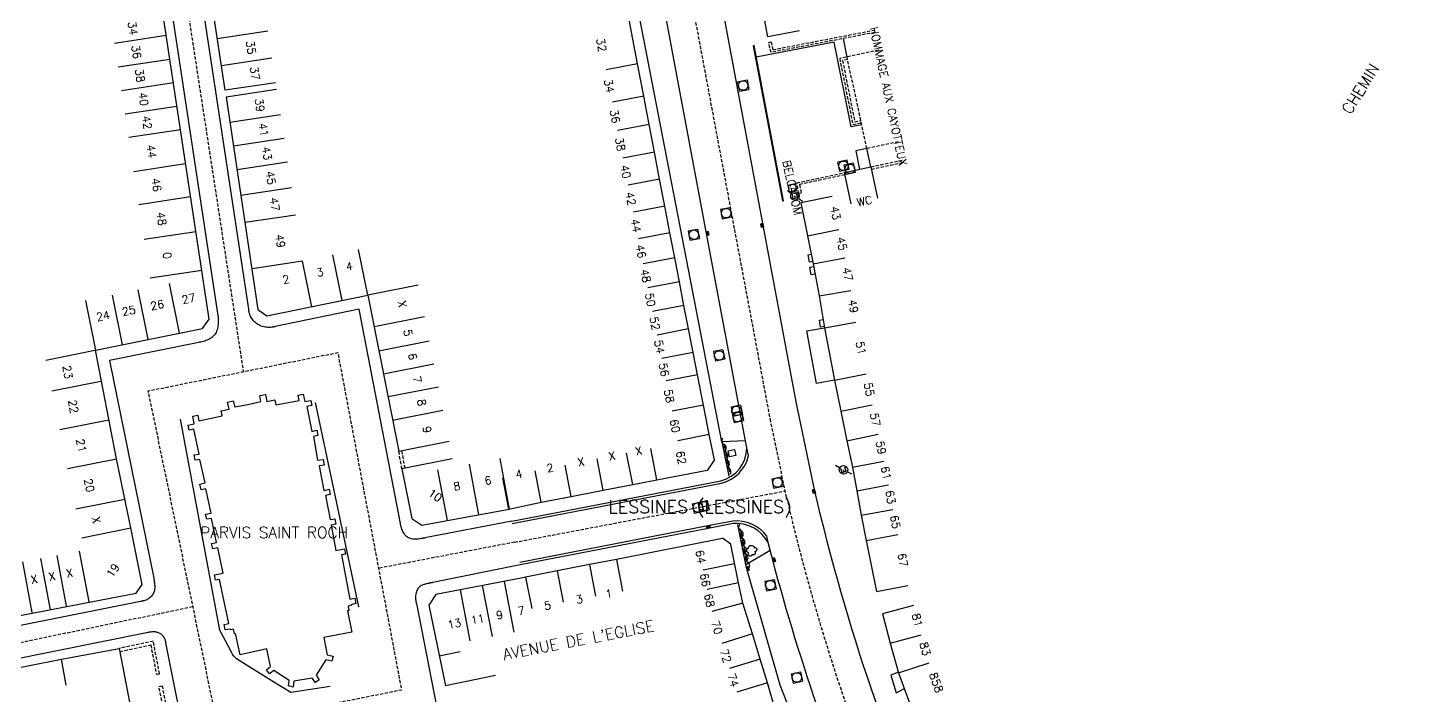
# Model space of a CAD drawing. Header units: millimetres. Extents: x 111999 to 113000, y 155000 to 156001.
# Drawn here: x 112644.9 to 112859.6, y 155345.6 to 155450 of the extents above; entities that cross this region are included whole.
import ezdxf
from ezdxf.enums import TextEntityAlignment as Align

# ---------------------------------------------------------------- set-up
doc = ezdxf.new("R2010")
doc.units = ezdxf.units.MM
doc.linetypes.add('DASHED', pattern=[0.75, 0.5, -0.25])
doc.layers.get('0').update_dxf_attribs({"linetype": 'CONTINUOUS'})
for name, color, linetype in [('W0001', 6, 'DASHED'), ('W0008', 7, 'CONTINUOUS'), ('W0100', 7, 'CONTINUOUS'), ('W0105', 7, 'CONTINUOUS'), ('W0112', 1, 'DASHED'), ('W0300', 7, 'CONTINUOUS'), ('W0310', 3, 'CONTINUOUS'), ('W0334', 7, 'CONTINUOUS'), ('W0400', 7, 'CONTINUOUS'), ('W0420', 7, 'CONTINUOUS'), ('W0471', 7, 'CONTINUOUS'), ('W0980', 7, 'CONTINUOUS'), ('W0984', 7, 'CONTINUOUS'), ('W0989', 7, 'CONTINUOUS'), ('W0991', 7, 'CONTINUOUS'), ('W1102', 7, 'CONTINUOUS')]:
    doc.layers.add(name, color=color, linetype=linetype)
doc.styles.get("Standard").update_dxf_attribs({"font": 'romans.shx', "width": 0.85})

# ---------------------------------------------------------------- blocks, each defined once
blk = doc.blocks.new('t310o')
at = {"color": 0, "linetype": 'Continuous'}
for centre, start, end in [((-0.5, 0.38), 216.8699, 323.1304), ((0.5, -0.37), 36.8699, 143.1303)]:
    blk.add_arc(centre, 0.625, start, end, dxfattribs=at)
blk = doc.blocks.new('T420')
for p, q in [((0.75, 0.75), (-0.75, 0.75)), ((-0.75, 0.75), (-0.75, -0.75)), ((0.75, 0.75), (0.75, -0.75)), ((0.75, -0.75), (-0.75, -0.75))]:
    blk.add_line(p, q)
blk.add_ellipse((0, 0), major_axis=(-0.53, 0.53), ratio=1, start_param=3.926991, end_param=10.210176)
blk = doc.blocks.new('T400')
for p, q in [((-0.15, 0.3), (0.15, 0.3)), ((-0.15, -0.25), (-0.15, 0.3)), ((-0.15, 0.15), (0.15, 0.15)), ((-0.15, 0), (0.15, 0)), ((0.15, 0.3), (0.15, -0.25)), ((-0.15, -0.15), (0.15, -0.15)), ((-0.15, -0.25), (-0.15, -0.3)), ((-0.15, -0.3), (0.15, -0.3)), ((0.15, -0.3), (0.15, -0.25))]:
    blk.add_line(p, q)
blk = doc.blocks.new('T471')
for p, q in [((-0.333334, 0.333334), (-0.333334, -0.333334)), ((-0.333334, 0.333334), (0.333334, 0.333334)), ((-0.333334, 0), (0, 0)), ((0.500001, 0.500001), (1.000002, 1.000002)), ((-0.500001, -0.500001), (-1.000002, -1.000002)), ((-0.333334, -0.333334), (0.333334, -0.333334))]:
    blk.add_line(p, q)
blk.add_ellipse((0, 0), major_axis=(0.471405, 0.471405), ratio=1, start_param=5.4977871438, end_param=11.780972451)
blk = doc.blocks.new('T300')
for p, q in [((-0.8, 0.51), (-0.86, 0.34)), ((-0.86, 0.34), (-0.86, 0.17)), ((-0.86, 0.17), (-0.74, 0.06)), ((-0.69, 0.63), (-0.8, 0.51)), ((-0.8, -0.06), (-0.74, 0.06)), ((-0.74, 0.06), (-0.69, 0.11)), ((-0.57, 0.69), (-0.69, 0.63)), ((-0.46, 0.69), (-0.57, 0.69)), ((-0.29, 0.63), (-0.46, 0.69)), ((-0.29, 0.63), (-0.17, 0.74)), ((-0.23, 0.57), (-0.29, 0.63)), ((-0.17, 0.74), (-0.06, 0.8)), ((-0.06, 0.8), (0.06, 0.8)), ((0.06, 0.8), (0.23, 0.74)), ((0.23, 0.74), (0.34, 0.63)), ((0.34, 0.63), (0.4, 0.51)), ((0.46, 0.46), (0.34, 0.46)), ((0.4, 0.51), (0.4, 0.46)), ((0.57, 0.4), (0.46, 0.46)), ((0.57, 0.4), (0.69, 0.29)), ((0.69, 0.29), (0.74, 0.17)), ((0.74, 0.06), (0.69, -0.17)), ((0.74, 0.17), (0.74, 0.06)), ((-0.8, -0.17), (-0.8, -0.06)), ((-0.8, -0.23), (-0.8, -0.17)), ((-0.74, -0.34), (-0.8, -0.23)), ((-0.69, -0.4), (-0.74, -0.34)), ((-0.51, -0.46), (-0.69, -0.4)), ((-0.4, -0.46), (-0.51, -0.46)), ((-0.4, -0.46), (-0.34, -0.46)), ((-0.34, -0.46), (-0.34, -0.4)), ((-0.34, -0.51), (-0.34, -0.46)), ((-0.29, -0.63), (-0.34, -0.51)), ((-0.17, -0.74), (-0.29, -0.63)), ((-0.06, -0.8), (-0.17, -0.74)), ((0.06, -0.8), (-0.06, -0.8)), ((0.17, -0.74), (0.06, -0.8)), ((0.23, -0.69), (0.17, -0.74)), ((0.29, -0.46), (0.23, -0.46)), ((0.29, -0.63), (0.23, -0.69)), ((0.46, -0.4), (0.29, -0.46)), ((0.34, -0.51), (0.29, -0.63)), ((0.34, -0.51), (0.34, -0.46)), ((0.57, -0.34), (0.46, -0.4)), ((0.63, -0.29), (0.57, -0.34)), ((0.69, -0.17), (0.63, -0.29))]:
    blk.add_line(p, q)

msp = doc.modelspace()

# ---------------------------------------------------------------- linework, layer by layer
at = {"layer": 'W0001', "flags": 128}
for points in [[(112661.62, 155519.63), (112660.99, 155517.47), (112660.77, 155514.66), (112660.92, 155511.57), (112678.64, 155396.28)], [(112694.52, 155329.19), (112689.64, 155343.74), (112674.68, 155340.72), (112663.81, 155393.24), (112693.4, 155399.23), (112703.25, 155347.09), (112703.34, 155346.47), (112689.73, 155343.76)], [(112721.02, 155369.59), (112763.3, 155377.61)], [(112721.02, 155369.59), (112699.7, 155365.5)], [(112613.15, 155340.09), (112621.28, 155349.24), (112670.77, 155359.54)]]:
    msp.add_lwpolyline(points, dxfattribs=at)
at = {"layer": 'W0001'}
msp.add_lwpolyline([(112897.8, 155000), (112896.98, 155001.73), (112890.81, 155016.29), (112881.32, 155043.43), (112871.98, 155073.59), (112869.22, 155082.51), (112860.62, 155110.03), (112849.25, 155146.83), (112838.23, 155181.92, 0.01307), (112823.55, 155223.68, 0.011578), (112810.95, 155254.98), (112802.55, 155274.44), (112793.53, 155294.56), (112784.67, 155314.52, -0.050443), (112763.51, 155376.6), (112761.04, 155388.47), (112755.38, 155418.64), (112747.41, 155461.28), (112740.5, 155498.46)], format="xyb", dxfattribs=at)
at = {"layer": 'W0008'}
for points in [[(112679.5, 155405.99), (112663.48, 155511.86)], [(112658.62, 155510.85), (112674.69, 155405.01)], [(112674.69, 155405.01), (112674.69, 155404.97), (112674.69, 155404.93), (112674.7, 155404.9), (112674.7, 155404.86), (112674.7, 155404.82), (112674.7, 155404.79), (112674.7, 155404.75), (112674.71, 155404.71), (112674.71, 155404.68), (112674.71, 155404.64), (112674.71, 155404.6), (112674.71, 155404.56), (112674.72, 155404.34), (112674.72, 155404.12), (112674.72, 155403.89), (112674.7, 155403.67), (112674.68, 155403.44), (112674.65, 155403.22), (112674.6, 155403), (112674.55, 155402.79), (112674.48, 155402.58), (112674.39, 155402.39), (112674.29, 155402.2), (112674.17, 155402.02), (112674.04, 155401.87), (112673.9, 155401.73), (112673.74, 155401.59), (112673.58, 155401.47), (112673.4, 155401.36), (112673.21, 155401.26), (112673.02, 155401.17), (112672.82, 155401.09), (112672.62, 155401.02), (112672.42, 155400.96), (112672.21, 155400.91), (112672.01, 155400.87), (112671.98, 155400.86), (112671.95, 155400.86), (112671.93, 155400.85), (112671.9, 155400.85), (112671.87, 155400.84), (112671.84, 155400.84), (112671.82, 155400.83), (112671.79, 155400.83), (112671.76, 155400.83), (112671.74, 155400.82), (112671.71, 155400.82), (112671.68, 155400.81)], [(112683.65, 155403.29), (112683.63, 155403.28), (112683.6, 155403.27), (112683.57, 155403.27), (112683.55, 155403.26), (112683.52, 155403.26), (112683.49, 155403.25), (112683.47, 155403.25), (112683.44, 155403.24), (112683.42, 155403.23), (112683.39, 155403.23), (112683.36, 155403.22), (112683.34, 155403.22), (112683.13, 155403.19), (112682.92, 155403.17), (112682.7, 155403.16), (112682.49, 155403.17), (112682.28, 155403.18), (112682.07, 155403.21), (112681.86, 155403.25), (112681.65, 155403.31), (112681.45, 155403.38), (112681.25, 155403.46), (112681.06, 155403.55), (112680.88, 155403.66), (112680.71, 155403.78), (112680.55, 155403.91), (112680.4, 155404.05), (112680.26, 155404.2), (112680.13, 155404.35), (112680.01, 155404.52), (112679.9, 155404.69), (112679.8, 155404.87), (112679.72, 155405.06), (112679.65, 155405.25), (112679.59, 155405.44), (112679.55, 155405.63), (112679.54, 155405.66), (112679.54, 155405.69), (112679.53, 155405.72), (112679.53, 155405.75), (112679.52, 155405.78), (112679.52, 155405.81), (112679.52, 155405.84), (112679.51, 155405.87), (112679.51, 155405.9), (112679.5, 155405.93), (112679.5, 155405.96), (112679.5, 155405.99)], [(112703.2, 155372.52), (112696.74, 155406), (112683.65, 155403.29)], [(112671.68, 155400.81), (112657.75, 155398), (112664.65, 155363.96)], [(112689.88, 155391.44), (112696.67, 155359.48)], [(112707, 155370.26), (112706.97, 155370.25), (112706.95, 155370.25), (112706.92, 155370.24), (112706.9, 155370.24), (112706.87, 155370.23), (112706.84, 155370.22), (112706.82, 155370.22), (112706.79, 155370.21), (112706.76, 155370.21), (112706.74, 155370.2), (112706.71, 155370.2), (112706.68, 155370.19), (112706.49, 155370.16), (112706.3, 155370.13), (112706.1, 155370.1), (112705.91, 155370.08), (112705.71, 155370.06), (112705.51, 155370.06), (112705.32, 155370.06), (112705.13, 155370.08), (112704.95, 155370.1), (112704.77, 155370.15), (112704.6, 155370.21), (112704.43, 155370.29), (112704.28, 155370.38), (112704.14, 155370.5), (112704.01, 155370.63), (112703.89, 155370.77), (112703.77, 155370.93), (112703.67, 155371.1), (112703.58, 155371.27), (112703.5, 155371.45), (112703.42, 155371.64), (112703.36, 155371.83), (112703.3, 155372.01), (112703.26, 155372.2), (112703.25, 155372.23), (112703.25, 155372.25), (112703.24, 155372.28), (112703.24, 155372.31), (112703.23, 155372.33), (112703.23, 155372.36), (112703.22, 155372.39), (112703.22, 155372.41), (112703.21, 155372.44), (112703.21, 155372.47), (112703.2, 155372.49), (112703.2, 155372.52)], [(112720.58, 155372.89), (112707, 155370.26)], [(112721.91, 155366.04), (112708.28, 155363.3)], [(112664.65, 155363.96), (112664.66, 155363.95), (112664.66, 155363.94), (112664.66, 155363.92), (112664.66, 155363.91), (112664.67, 155363.9), (112664.67, 155363.88), (112664.67, 155363.87), (112664.67, 155363.85), (112664.68, 155363.84), (112664.68, 155363.83), (112664.68, 155363.81), (112664.69, 155363.8), (112664.72, 155363.61), (112664.75, 155363.42), (112664.78, 155363.23), (112664.8, 155363.04), (112664.82, 155362.84), (112664.82, 155362.65), (112664.82, 155362.46), (112664.8, 155362.27), (112664.77, 155362.08), (112664.73, 155361.9), (112664.67, 155361.73), (112664.59, 155361.56), (112664.51, 155361.43), (112664.42, 155361.3), (112664.33, 155361.18), (112664.22, 155361.07), (112664.1, 155360.96), (112663.97, 155360.86), (112663.84, 155360.77), (112663.71, 155360.68), (112663.56, 155360.61), (112663.42, 155360.54), (112663.27, 155360.49), (112663.12, 155360.44), (112663.08, 155360.43), (112663.03, 155360.41), (112662.99, 155360.4), (112662.94, 155360.39), (112662.89, 155360.38), (112662.85, 155360.37), (112662.8, 155360.37), (112662.76, 155360.36), (112662.71, 155360.35), (112662.67, 155360.34), (112662.62, 155360.34), (112662.58, 155360.33)], [(112708.28, 155363.3), (112708.22, 155363.29), (112708.16, 155363.27), (112708.11, 155363.26), (112708.05, 155363.25), (112707.99, 155363.24), (112707.93, 155363.23), (112707.88, 155363.22), (112707.82, 155363.21), (112707.76, 155363.19), (112707.7, 155363.18), (112707.64, 155363.17), (112707.59, 155363.16), (112707.46, 155363.13), (112707.33, 155363.11), (112707.2, 155363.08), (112707.08, 155363.05), (112706.95, 155363.01), (112706.83, 155362.98), (112706.71, 155362.93), (112706.59, 155362.89), (112706.48, 155362.83), (112706.37, 155362.77), (112706.27, 155362.71), (112706.17, 155362.63), (112706.05, 155362.51), (112705.93, 155362.36), (112705.84, 155362.21), (112705.76, 155362.04), (112705.69, 155361.86), (112705.64, 155361.67), (112705.6, 155361.48), (112705.57, 155361.29), (112705.56, 155361.09), (112705.55, 155360.89), (112705.56, 155360.7), (112705.58, 155360.51), (112705.59, 155360.46), (112705.59, 155360.42), (112705.6, 155360.38), (112705.61, 155360.34), (112705.62, 155360.3), (112705.62, 155360.26), (112705.63, 155360.22), (112705.64, 155360.18), (112705.65, 155360.15), (112705.66, 155360.11), (112705.67, 155360.07), (112705.68, 155360.03)], [(112662.58, 155360.33), (112640.73, 155355.95)], [(112705.68, 155360.03), (112708.84, 155343.97), (112696.77, 155341.52)], [(112663.78, 155355.49), (112634.78, 155349.66)], [(112666.57, 155353.85), (112666.57, 155353.87), (112666.56, 155353.9), (112666.56, 155353.93), (112666.55, 155353.95), (112666.55, 155353.98), (112666.54, 155354.01), (112666.54, 155354.04), (112666.53, 155354.06), (112666.53, 155354.09), (112666.52, 155354.12), (112666.51, 155354.14), (112666.51, 155354.17), (112666.47, 155354.3), (112666.42, 155354.42), (112666.36, 155354.54), (112666.3, 155354.66), (112666.22, 155354.78), (112666.14, 155354.89), (112666.05, 155354.99), (112665.96, 155355.09), (112665.86, 155355.18), (112665.75, 155355.26), (112665.64, 155355.34), (112665.52, 155355.4), (112665.4, 155355.45), (112665.27, 155355.5), (112665.14, 155355.53), (112665.01, 155355.56), (112664.88, 155355.57), (112664.74, 155355.58), (112664.61, 155355.59), (112664.47, 155355.58), (112664.34, 155355.57), (112664.2, 155355.56), (112664.07, 155355.54), (112663.93, 155355.52), (112663.92, 155355.52), (112663.91, 155355.51), (112663.9, 155355.51), (112663.88, 155355.51), (112663.87, 155355.5), (112663.86, 155355.5), (112663.84, 155355.5), (112663.83, 155355.5), (112663.82, 155355.49), (112663.8, 155355.49), (112663.79, 155355.49), (112663.78, 155355.49)], [(112685.72, 155339.31), (112670.1, 155336.23), (112666.57, 155353.85)]]:
    msp.add_lwpolyline(points, dxfattribs=at)
for points in [[(112720.58, 155372.89), (112753.26, 155379.21, 0.340387), (112757.31, 155384.33), (112757.09, 155385.43), (112751.01, 155417.82), (112743.04, 155460.47), (112735.7, 155499.96)], [(112902.39, 155000), (112900.77, 155003.43), (112894.69, 155017.79), (112885.27, 155044.73), (112885.27, 155044.73), (112875.95, 155074.82), (112873.18, 155083.74), (112864.59, 155111.26), (112853.22, 155148.07), (112842.19, 155183.16, 0.026768), (112815.11, 155256.77), (112806.7, 155276.27), (112797.67, 155296.4), (112788.8, 155316.39, -0.050424), (112767.94, 155377.57), (112765.03, 155391.54), (112759.86, 155419.14), (112751.96, 155461.6), (112744.93, 155499.26)], [(112692.23, 155347.03), (112686.07, 155346.1), (112683.41, 155347.74), (112677.61, 155351.38, -0.110807), (112676.79, 155352.39), (112675.01, 155355.84), (112668.86, 155388.83)], [(112787.04, 155259.62), (112789.25, 155259.52), (112796.14, 155259.31, 0.355299), (112801.1, 155266.74), (112799.43, 155270.58), (112789.65, 155292.38), (112783.49, 155306.23), (112777.3, 155320.44, -0.036762), (112760.94, 155368.37), (112760.63, 155369.53, 0.300404), (112755.15, 155372.5), (112751.29, 155371.76), (112721.91, 155366.04)]]:
    msp.add_lwpolyline(points, format="xyb", dxfattribs=at)
at = {"layer": 'W0100'}
for points in [[(112643.6, 155373.44), (112635.7, 155371.95), (112638.11, 155359.14), (112640.48, 155357.53), (112661.9, 155361.63), (112662.87, 155363.01), (112661.07, 155371.82), (112658.85, 155382.64), (112655.54, 155399.61), (112672.26, 155402.98), (112673.33, 155404.43), (112656.11, 155518.07), (112669.33, 155538.88)], [(112675.81, 155440.21), (112665.36, 155509.22), (112665.38, 155517.57), (112673.4, 155517.58)], [(112765.51, 155449.49), (112760.6, 155448.57), (112759.77, 155452.99), (112758.95, 155457.27), (112758.1, 155461.67), (112763.01, 155462.61)], [(112720.15, 155374.76), (112725.19, 155375.83), (112729.86, 155376.74), (112734.86, 155377.71), (112739.48, 155378.59), (112743.25, 155379.33), (112751.12, 155380.83), (112751.17, 155380.79), (112752.28, 155382.4), (112752.23, 155382.45), (112751.44, 155386.41), (112750.54, 155391.02), (112749.61, 155395.75), (112748.93, 155399.26), (112748.21, 155402.93), (112747.48, 155406.59), (112746.77, 155410.28), (112746.04, 155414.04), (112745.29, 155417.95), (112744.49, 155422.1), (112743.67, 155426.32), (112742.86, 155430.56), (112742.03, 155434.87), (112741.21, 155439.28), (112740.22, 155444.37), (112738.79, 155452.08)], [(112683.68, 155441.4), (112675.81, 155440.21)], [(112683.85, 155440.32), (112675.97, 155439.13)], [(112675.98, 155439.13), (112680.94, 155405.95), (112682.34, 155404.96), (112698.12, 155408.22), (112702.93, 155383.81), (112710.79, 155385.36)], [(112773.6, 155422.46), (112772.55, 155427.35), (112776.69, 155428.23), (112777.73, 155423.34)], [(112770.64, 155423.62), (112765.74, 155422.61), (112766.8, 155417.45), (112767.68, 155413.1), (112768.61, 155408.07), (112769.43, 155403.11), (112771.02, 155394.93), (112771.99, 155390.05), (112772.93, 155385.45), (112773.79, 155381.3), (112774.5, 155377.63), (112775.19, 155373.8), (112775.97, 155369.85), (112777.54, 155361.88), (112782.45, 155362.85)], [(112698.12, 155408.22), (112696.66, 155415.31)], [(112705.98, 155409.76), (112698.12, 155408.22)], [(112679.36, 155391.13), (112681.38, 155391.57), (112681.23, 155392.52), (112682.14, 155392.65), (112682.35, 155391.58), (112683.6, 155391.82), (112683.75, 155391.04), (112687.39, 155391.73), (112687.23, 155392.59), (112688.01, 155392.74), (112688.24, 155391.56), (112689.21, 155391.74), (112689.35, 155390.97), (112688.6, 155390.82), (112689.34, 155386.89), (112690.15, 155387.09), (112690.3, 155386.26), (112689.6, 155386.09), (112690.24, 155382.39), (112691.11, 155382.52), (112691.26, 155381.63), (112690.5, 155381.51), (112691.23, 155377.65), (112692.05, 155377.86), (112692.21, 155377.07), (112691.49, 155376.87), (112692.2, 155373.13), (112692.97, 155373.27), (112693.13, 155372.42), (112692.35, 155372.27), (112693.1, 155368.28), (112694.47, 155368.56), (112694.62, 155367.73), (112693.99, 155367.6), (112695.3, 155360.7), (112696.08, 155360.84), (112696.24, 155359.99), (112695.45, 155359.81), (112695.48, 155359.68), (112695.02, 155359.59), (112695.16, 155358.86), (112694.95, 155358.85), (112695.58, 155355.52), (112691.24, 155354.7), (112691.75, 155352.01), (112692.7, 155351.77), (112692.5, 155350.98), (112691.55, 155351.22), (112690.04, 155348.84), (112690.48, 155348.09), (112689.91, 155347.65), (112689.42, 155348.35), (112686.55, 155347.9), (112686.42, 155346.95), (112685.73, 155347.14), (112685.84, 155347.99), (112683.41, 155349.52), (112682.74, 155349.02), (112682.25, 155349.67), (112682.92, 155350.17), (112682.34, 155352.91), (112678.15, 155352.01), (112677.45, 155355.33), (112677.25, 155355.26), (112677.1, 155355.99), (112676.63, 155355.89), (112676.61, 155356.03), (112675.82, 155355.89), (112675.64, 155356.74), (112676.41, 155356.9), (112674.95, 155363.77), (112674.31, 155363.65), (112674.14, 155364.48), (112675.51, 155364.74), (112674.66, 155368.72), (112673.88, 155368.55), (112673.7, 155369.39), (112674.47, 155369.57), (112673.67, 155373.29), (112672.94, 155373.19), (112672.77, 155373.99), (112673.62, 155374.11), (112672.8, 155377.95), (112672.05, 155377.77), (112671.84, 155378.65), (112672.7, 155378.87), (112671.85, 155382.52), (112671.14, 155382.41), (112670.97, 155383.23), (112671.78, 155383.36), (112670.94, 155387.28), (112670.2, 155387.12), (112670.03, 155387.89), (112671, 155388.1), (112670.75, 155389.27), (112671.53, 155389.43), (112671.71, 155388.58), (112675.34, 155389.35), (112675.18, 155390.12), (112676.43, 155390.39), (112676.2, 155391.46), (112677.09, 155391.69), (112677.32, 155390.76), (112679.36, 155391.13)], [(112711.29, 155382.61), (112703.43, 155381.06), (112705, 155373.32), (112706.54, 155372.25), (112720.16, 155374.76)], [(112761.63, 155343.79), (112760.53, 155347.61), (112759.38, 155351.34), (112758.19, 155355.25), (112756.67, 155360.05), (112755.99, 155363.22), (112754.79, 155369.24), (112754.81, 155369.29), (112753.52, 155370.2), (112753.48, 155370.16), (112736.94, 155366.87), (112732.71, 155366.1), (112727.66, 155365.1), (112722.73, 155364.12), (112722.3, 155364.03)], [(112722.3, 155364.03), (112708.74, 155361.41), (112707.63, 155359.74), (112710.23, 155347.14)], [(112783.32, 155359.71), (112778.49, 155358.42), (112779.72, 155353.81), (112781.01, 155349.2), (112783.36, 155342.78), (112785.94, 155336.37), (112790.58, 155338.24)], [(112615.41, 155336.85), (112617.48, 155339.43), (112630.2, 155347.34), (112650.23, 155351.3), (112659.28, 155352.99), (112662.22, 155337.54), (112653.43, 155335.87)], [(112718.07, 155348.75), (112710.23, 155347.14)]]:
    msp.add_lwpolyline(points, dxfattribs=at)
msp.add_lwpolyline([(112765.07, 155424.58), (112763.98, 155424.34), (112763.75, 155425.41), (112764.84, 155425.65)], close=True, dxfattribs=at)
at = {"layer": 'W0105'}
for points in [[(112772.96, 155445.41), (112772.42, 155448.31)], [(112776.69, 155428.23), (112776.07, 155431.11)], [(112767.6, 155413.47), (112767.08, 155413.36), (112766.86, 155414.51), (112767.37, 155414.62)], [(112767.97, 155411.5), (112767.36, 155411.39), (112767.15, 155412.55), (112767.76, 155412.66)], [(112769.4, 155403.3), (112768.82, 155403.21), (112768.64, 155404.29), (112769.22, 155404.38)]]:
    msp.add_lwpolyline(points, dxfattribs=at)
at = {"layer": 'W0112'}
for points in [[(112777.3, 155449.25), (112761.08, 155446.13), (112760.73, 155447.7), (112761.09, 155447.78), (112761.37, 155446.56), (112777.23, 155449.62)], [(112777.9, 155446.46), (112771.81, 155445.17), (112773.87, 155434.86), (112775.19, 155435.15)], [(112780.96, 155432.16), (112776.07, 155431.11), (112772.96, 155445.41)], [(112773.04, 155445.04), (112772.25, 155444.88), (112774.16, 155435.31), (112775.11, 155435.51)], [(112776.69, 155428.23), (112781.58, 155429.28)], [(112776.77, 155427.87), (112781.66, 155428.91)], [(112772.63, 155426.98), (112765.55, 155425.47), (112765.8, 155424.14), (112765.43, 155424.08), (112765.12, 155425.76), (112772.55, 155427.35)], [(112703.43, 155381.06), (112702.93, 155383.81)], [(112703.92, 155381.15), (112703.42, 155383.9)], [(112659.38, 155352.51), (112664.19, 155353.55), (112665.08, 155348.95), (112665.57, 155349.05), (112664.58, 155354.15), (112659.28, 155352.99)], [(112662.13, 155338.03), (112667.08, 155338.94), (112665.47, 155347.06), (112665.96, 155347.16), (112667.67, 155338.53), (112662.22, 155337.54)]]:
    msp.add_lwpolyline(points, dxfattribs=at)
at = {"layer": 'W0310'}
for points in [[(112753.74, 155384.88), (112754.58, 155380.59)], [(112757.4, 155366.5), (112756.32, 155371.7)]]:
    msp.add_lwpolyline(points, dxfattribs=at)
at = {"layer": 'W0334'}
for points in [[(112757.09, 155385.43), (112753.42, 155385.29), (112747.26, 155417.04), (112739.07, 155459.27), (112731.54, 155497.22)], [(112775.26, 155434.84), (112773.6, 155434.51), (112770.97, 155447.75), (112758.78, 155445.37)], [(112776.07, 155431.11), (112774.31, 155430.77), (112774.91, 155427.85)], [(112771.02, 155394.9), (112768.18, 155394.4), (112766.67, 155402.6), (112769.43, 155403.09)], [(112753.42, 155385.29), (112754.48, 155379.9)], [(112757.15, 155366.13), (112755.91, 155372.35)], [(112799.43, 155270.58), (112795.16, 155270.08), (112780.23, 155304.75), (112775, 155316.82), (112768.37, 155332.26), (112762.5, 155347.24), (112757.31, 155365.43), (112757.15, 155366.13), (112760.94, 155368.37)], [(112780.98, 155349.29), (112779.79, 155348.79), (112780.65, 155346.07), (112781.91, 155346.75)]]:
    msp.add_lwpolyline(points, dxfattribs=at)
for points in [[(112763.01, 155422.96), (112758.44, 155447.19), (112758.3, 155447.16), (112762.87, 155422.94)], [(112755.59, 155383.12), (112754.62, 155382.91), (112754.39, 155383.89), (112755.38, 155384.1)]]:
    msp.add_lwpolyline(points, close=True, dxfattribs=at)
for points in [[(112720.66, 155372.5), (112753.35, 155378.82, 0.285011), (112757.58, 155383.16), (112757.31, 155384.33)], [(112760.63, 155369.53), (112760.44, 155370.56, 0.256682), (112755.1, 155372.9), (112751.21, 155372.15), (112721.83, 155366.43)]]:
    msp.add_lwpolyline(points, format="xyb", dxfattribs=at)
at = {"layer": 'W1102'}
for points in [[(112682.46, 155449.46), (112674.59, 155448.27)], [(112658.53, 155447.59), (112666.61, 155448.81)], [(112683.1, 155445.23), (112675.23, 155444.03)], [(112659.1, 155443.86), (112667.17, 155445.09)], [(112659.65, 155440.2), (112667.73, 155441.42)], [(112660.21, 155436.54), (112668.28, 155437.76)], [(112684.45, 155436.36), (112676.57, 155435.17)], [(112660.76, 155432.87), (112668.84, 155434.1)], [(112685.01, 155432.66), (112677.13, 155431.47)], [(112661.57, 155427.54), (112669.64, 155428.76)], [(112685.57, 155428.96), (112677.69, 155427.77)], [(112686.17, 155424.99), (112678.29, 155423.8)], [(112662.35, 155422.39), (112670.42, 155423.61)], [(112686.82, 155420.72), (112678.94, 155419.53)], [(112663.18, 155416.94), (112671.25, 155418.16)], [(112687.88, 155413.5), (112680.04, 155412.31)], [(112689.34, 155406.4), (112687.88, 155413.5)], [(112694.1, 155407.39), (112692.64, 155414.48)], [(112664.09, 155410.89), (112672.17, 155412.11)], [(112662.17, 155409.02), (112663.74, 155401.26)], [(112667.08, 155410.01), (112668.64, 155402.25)], [(112653.98, 155407.37), (112655.54, 155399.61)], [(112658.18, 155408.22), (112659.75, 155400.46)], [(112706.96, 155404.81), (112699.09, 155403.26)], [(112707.7, 155401.01), (112699.84, 155399.46)], [(112647.79, 155398.05), (112655.44, 155399.59)], [(112708.42, 155397.4), (112700.55, 155395.85)], [(112648.76, 155393.23), (112656.41, 155394.77)], [(112709.12, 155393.84), (112701.26, 155392.29)], [(112709.84, 155390.17), (112701.98, 155388.62)], [(112649.98, 155387.19), (112657.62, 155388.74)], [(112651.2, 155381.1), (112658.85, 155382.64)], [(112709.01, 155380.88), (112710.47, 155372.97)], [(112713.93, 155381.79), (112715.39, 155373.88)], [(112718.7, 155382.67), (112720.16, 155374.76)], [(112652.48, 155374.8), (112660.12, 155376.34)], [(112653.42, 155370.28), (112661.07, 155371.82)], [(112653.03, 155368.17), (112654.51, 155360.25)], [(112645.68, 155358.59), (112644.2, 155366.52)], [(112646.96, 155367.04), (112648.46, 155359.04)], [(112651.04, 155359.6), (112649.56, 155367.52)], [(112714.11, 155354.2), (112712.58, 155362.15)], [(112717.57, 155354.87), (112716.04, 155362.82)], [(112720.97, 155355.52), (112719.44, 155363.47)], [(112650.99, 155347.25), (112650.23, 155351.3)], [(112712.52, 155352.46), (112709.27, 155351.79)]]:
    msp.add_lwpolyline(points, dxfattribs=at)
at = {"layer": 'W1102', "flags": 128}
for points in [[(112740.22, 155444.37), (112735.31, 155443.43)], [(112741.21, 155439.28), (112736.3, 155438.34)], [(112742.03, 155434.87), (112737.12, 155433.95)], [(112742.86, 155430.56), (112737.95, 155429.61)], [(112743.67, 155426.32), (112738.76, 155425.38)], [(112744.49, 155422.1), (112739.58, 155421.16)], [(112745.29, 155417.95), (112740.38, 155417)], [(112766.8, 155417.45), (112771.7, 155418.44)], [(112746.04, 155414.04), (112741.13, 155413.09)], [(112767.68, 155413.1), (112772.59, 155414.05)], [(112746.77, 155410.28), (112741.86, 155409.34)], [(112768.61, 155408.07), (112773.53, 155408.93)], [(112747.48, 155406.59), (112742.57, 155405.63)], [(112748.21, 155402.93), (112743.3, 155401.96)], [(112769.43, 155403.11), (112774.35, 155403.99)], [(112748.93, 155399.26), (112744.02, 155398.31)], [(112771.02, 155394.93), (112775.92, 155395.9)], [(112749.61, 155395.75), (112744.7, 155394.79)], [(112750.54, 155391.02), (112745.63, 155390.05)], [(112771.99, 155390.05), (112776.89, 155391.04)], [(112751.44, 155386.41), (112746.53, 155385.44)], [(112772.93, 155385.45), (112777.83, 155386.46)], [(112739.48, 155378.59), (112738.53, 155383.5)], [(112743.25, 155379.33), (112742.3, 155384.24)], [(112729.86, 155376.74), (112728.91, 155381.65)], [(112734.86, 155377.71), (112733.92, 155382.62)], [(112773.79, 155381.3), (112778.69, 155382.28)], [(112720.15, 155374.76), (112719.21, 155379.67)], [(112725.19, 155375.83), (112724.24, 155380.74)], [(112774.5, 155377.63), (112779.41, 155378.55)], [(112775.19, 155373.8), (112780.11, 155374.73)], [(112775.97, 155369.85), (112780.88, 155370.82)], [(112732.71, 155366.1), (112733.64, 155361.18)], [(112736.94, 155366.87), (112737.88, 155361.96)], [(112755.39, 155366.23), (112750.49, 155365.22)], [(112722.73, 155364.12), (112723.71, 155359.21)], [(112727.66, 155365.1), (112728.63, 155360.2)], [(112755.99, 155363.22), (112751.1, 155362.21)], [(112756.67, 155360.05), (112751.83, 155358.78)], [(112758.19, 155355.25), (112753.41, 155353.76)], [(112779.72, 155353.81), (112784.55, 155355.13)], [(112759.38, 155351.34), (112754.6, 155349.87)], [(112781.01, 155349.2), (112785.77, 155350.74)], [(112760.53, 155347.61), (112755.74, 155346.18)]]:
    msp.add_lwpolyline(points, dxfattribs=at)

# ---------------------------------------------------------------- block references
at = {"layer": 'W0300', "rotation": 101.2563032983736}
msp.add_blockref('T300', (112758.08, 155368.37), dxfattribs=at)
at = {"layer": 'W0310'}
for p, rotation in [((112753.74, 155384.88), 281.0818411629397), ((112753.98, 155383.65), 281.0818411629397), ((112754.22, 155382.43), 281.0818411629397), ((112754.46, 155381.2), 281.0818411629397), ((112756.38, 155371.4), 101.7403963326653), ((112756.64, 155370.17), 101.7403963326653), ((112756.89, 155368.95), 101.7403963326653), ((112757.14, 155367.73), 101.7403963326653), ((112757.4, 155366.5), 101.7403963326653)]:
    msp.add_blockref('t310o', p, dxfattribs=dict(at, rotation=rotation))
at = {"layer": 'W0400'}
for p, rotation in [((112759.69, 155419.1), 190.6002574405397), ((112751.18, 155417.85), 190.627208985448), ((112767.79, 155377.52), 195.9144223826087), ((112751.25, 155371.95), 280.8834008963897), ((112757.46, 155365.47), 195.9415614722177), ((112761.54, 155366.8), 196.4333319269767)]:
    msp.add_blockref('T400', p, dxfattribs=dict(at, rotation=rotation))
at = {"layer": 'W0420'}
for p, rotation in [((112756.74, 155440.95), 100.5791893372672), ((112772.39, 155428.42), 281.6467632408007), ((112773.39, 155427.95), 281.6467632408007), ((112754.06, 155421.02), 100.5791893372672), ((112749.02, 155417.65), 100.9710461170434), ((112753, 155398.79), 11.77645843535244), ((112755.72, 155390.12), 11.77645843535244), ((112755.89, 155389.16), 11.77645843535244), ((112762.08, 155378.92), 101.2563032983736), ((112749.66, 155375.02), 101.2563032983736), ((112750.54, 155375.23), 101.2563032983736), ((112760.98, 155362.9), 101.2563032983736), ((112765.12, 155348.44), 102.0001371997109)]:
    msp.add_blockref('T420', p, dxfattribs=dict(at, rotation=rotation))
at = {"layer": 'W0471'}
for p, rotation in [((112764.82, 155423.71), 100.5791893372672), ((112772.4, 155380.91), 107.4186857850927)]:
    msp.add_blockref('T471', p, dxfattribs=dict(at, rotation=rotation))

# ---------------------------------------------------------------- texts
at = {"layer": 'W0980'}
msp.add_text('LESSINES (LESSINES)', height=2, dxfattribs=at).set_placement((112750, 155375), align=Align.MIDDLE)
at = {"layer": 'W0984'}
for s, rotation, p in [('HOMMAGE AUX CAYOTTEUX', 282.0784, (112779.44, 155439.26)), ('BELGACOM', 282.3244, (112764.41, 155424.99)), ('WC', 12.0784, (112775.67, 155422.9))]:
    msp.add_text(s, height=1.25, rotation=rotation, dxfattribs=at).set_placement(p, align=Align.MIDDLE)
at = {"layer": 'W0989'}
for s, rotation, p in [('CHEMIN', 58.3228, (112853.15, 155440.45)), ("AVENUE DE L'EGLISE", 10.9251, (112731.01, 155354.31))]:
    msp.add_text(s, height=1.75, rotation=rotation, dxfattribs=at).set_placement(p, align=Align.MIDDLE)
msp.add_text('PARVIS SAINT ROCH', height=1.75, dxfattribs=at).set_placement((112683.48, 155371.12), align=Align.MIDDLE)
at = {"layer": 'W0991'}
for s, rotation, p in [('34', 278.6127, (112661.38, 155449.9)), ('35', 278.6148, (112679.85, 155446.9)), ('32', 280.4986, (112734.59, 155447.29)), ('36', 278.613, (112661.95, 155446.2)), ('38', 278.6122, (112662.51, 155442.5)), ('37', 278.6351, (112680.46, 155442.87)), ('34', 281.0218, (112735.8, 155440.89)), ('40', 278.6127, (112663.06, 155438.84)), ('39', 278.5849, (112681.22, 155437.89)), ('36', 280.5682, (112736.71, 155436.14)), ('42', 278.6127, (112663.61, 155435.18)), ('41', 278.6122, (112681.8, 155434.06)), ('38', 280.8403, (112737.53, 155431.78)), ('44', 278.6138, (112664.3, 155430.68)), ('43', 278.613, (112682.36, 155430.37)), ('40', 280.8912, (112738.36, 155427.5)), ('46', 278.6136, (112665.09, 155425.44)), ('45', 278.6145, (112682.94, 155426.53)), ('42', 280.9142, (112739.17, 155423.27)), ('47', 278.6135, (112683.56, 155422.41)), ('43', 281.6289, (112771.17, 155421.03)), ('48', 278.6138, (112665.89, 155420.14)), ('44', 280.9904, (112739.98, 155419.08)), ('49', 278.4054, (112684.43, 155416.66)), ('46', 280.8725, (112740.76, 155415.05)), ('45', 281.3492, (112772.14, 155416.24)), ('0', 278.6159, (112666.76, 155414.39)), ('4', 11.6518, (112695.19, 155412.72)), ('2', 11.6517, (112685.32, 155410.68)), ('3', 11.6518, (112690.63, 155411.78)), ('48', 280.9206, (112741.5, 155411.22)), ('47', 280.5049, (112773.06, 155411.49)), ('25', 11.4098, (112660.76, 155405.76)), ('26', 11.4086, (112665.2, 155406.66)), ('27', 11.4086, (112670.11, 155407.65)), ('X', 281.1509, (112703.49, 155406.8)), ('50', 280.8875, (112742.22, 155407.48)), ('49', 279.3978, (112773.94, 155406.46)), ('24', 11.4102, (112656.74, 155404.95)), ('52', 281.2443, (112742.94, 155403.79)), ('5', 281.1522, (112704.37, 155402.32)), ('54', 281.2051, (112743.66, 155400.13)), ('51', 280.9873, (112775.14, 155399.94)), ('6', 281.1542, (112705.1, 155398.62)), ('23', 280.1342, (112651.23, 155396.18)), ('56', 280.8562, (112744.36, 155396.55)), ('7', 281.1532, (112705.81, 155395.03)), ('55', 281.253, (112776.41, 155393.47)), ('22', 280.6227, (112652.11, 155390.79)), ('8', 281.1499, (112706.52, 155391.42)), ('58', 281.1419, (112745.17, 155392.42)), ('57', 281.6168, (112777.36, 155388.75)), ('9', 281.1487, (112707.36, 155387.18)), ('60', 281.0473, (112746.08, 155387.75)), ('21', 281.3969, (112653.34, 155384.7)), ('59', 281.6293, (112778.26, 155384.37)), ('X', 10.8027, (112736.23, 155383.06)), ('X', 11.0571, (112740.42, 155383.87)), ('62', 281.1169, (112747.05, 155382.8)), ('4', 10.8902, (112721.71, 155380.26)), ('2', 10.9905, (112726.57, 155381.2)), ('X', 10.9673, (112731.41, 155382.14)), ('61', 280.9593, (112779.05, 155380.42)), ('20', 281.3948, (112654.59, 155378.49)), ('8', 10.4618, (112712.02, 155378.35)), ('6', 10.4643, (112716.86, 155379.24)), ('10', 325.2854, (112708.62, 155376.9)), ('63', 280.2773, (112779.76, 155376.64)), ('X', 281.5713, (112655.7, 155373.07)), ('65', 281.1258, (112780.49, 155372.77)), ('64', 280.9431, (112750.09, 155367.31)), ('19', 55.1316, (112658.28, 155365.18)), ('67', 281.145, (112781.66, 155366.83)), ('X', 10.9818, (112645.98, 155363.79)), ('X', 10.9818, (112648.76, 155364.24)), ('X', 10.9818, (112651.5, 155364.77)), ('66', 281.3579, (112750.8, 155363.71)), ('1', 10.412, (112735.76, 155361.57)), ('7', 11.0927, (112722.05, 155358.89)), ('5', 11.3057, (112726.17, 155359.7)), ('3', 11.1459, (112731.14, 155360.69)), ('68', 282.0001, (112751.46, 155360.49)), ('13', 10.9021, (112711.61, 155356.87)), ('11', 10.9009, (112715.25, 155357.57)), ('9', 10.9004, (112718.68, 155358.23)), ('70', 287.5438, (112752.62, 155356.27)), ('81', 284.9554, (112783.94, 155357.42)), ('83', 285.5405, (112785.16, 155352.93)), ('72', 287.0237, (112754.01, 155351.82)), ('74', 287.1421, (112755.17, 155348.03)), ('858', 290.1496, (112786.9, 155347.66))]:
    msp.add_text(s, height=1.25, rotation=rotation, dxfattribs=at).set_placement(p, align=Align.MIDDLE)

doc.saveas('drawing.dxf')
